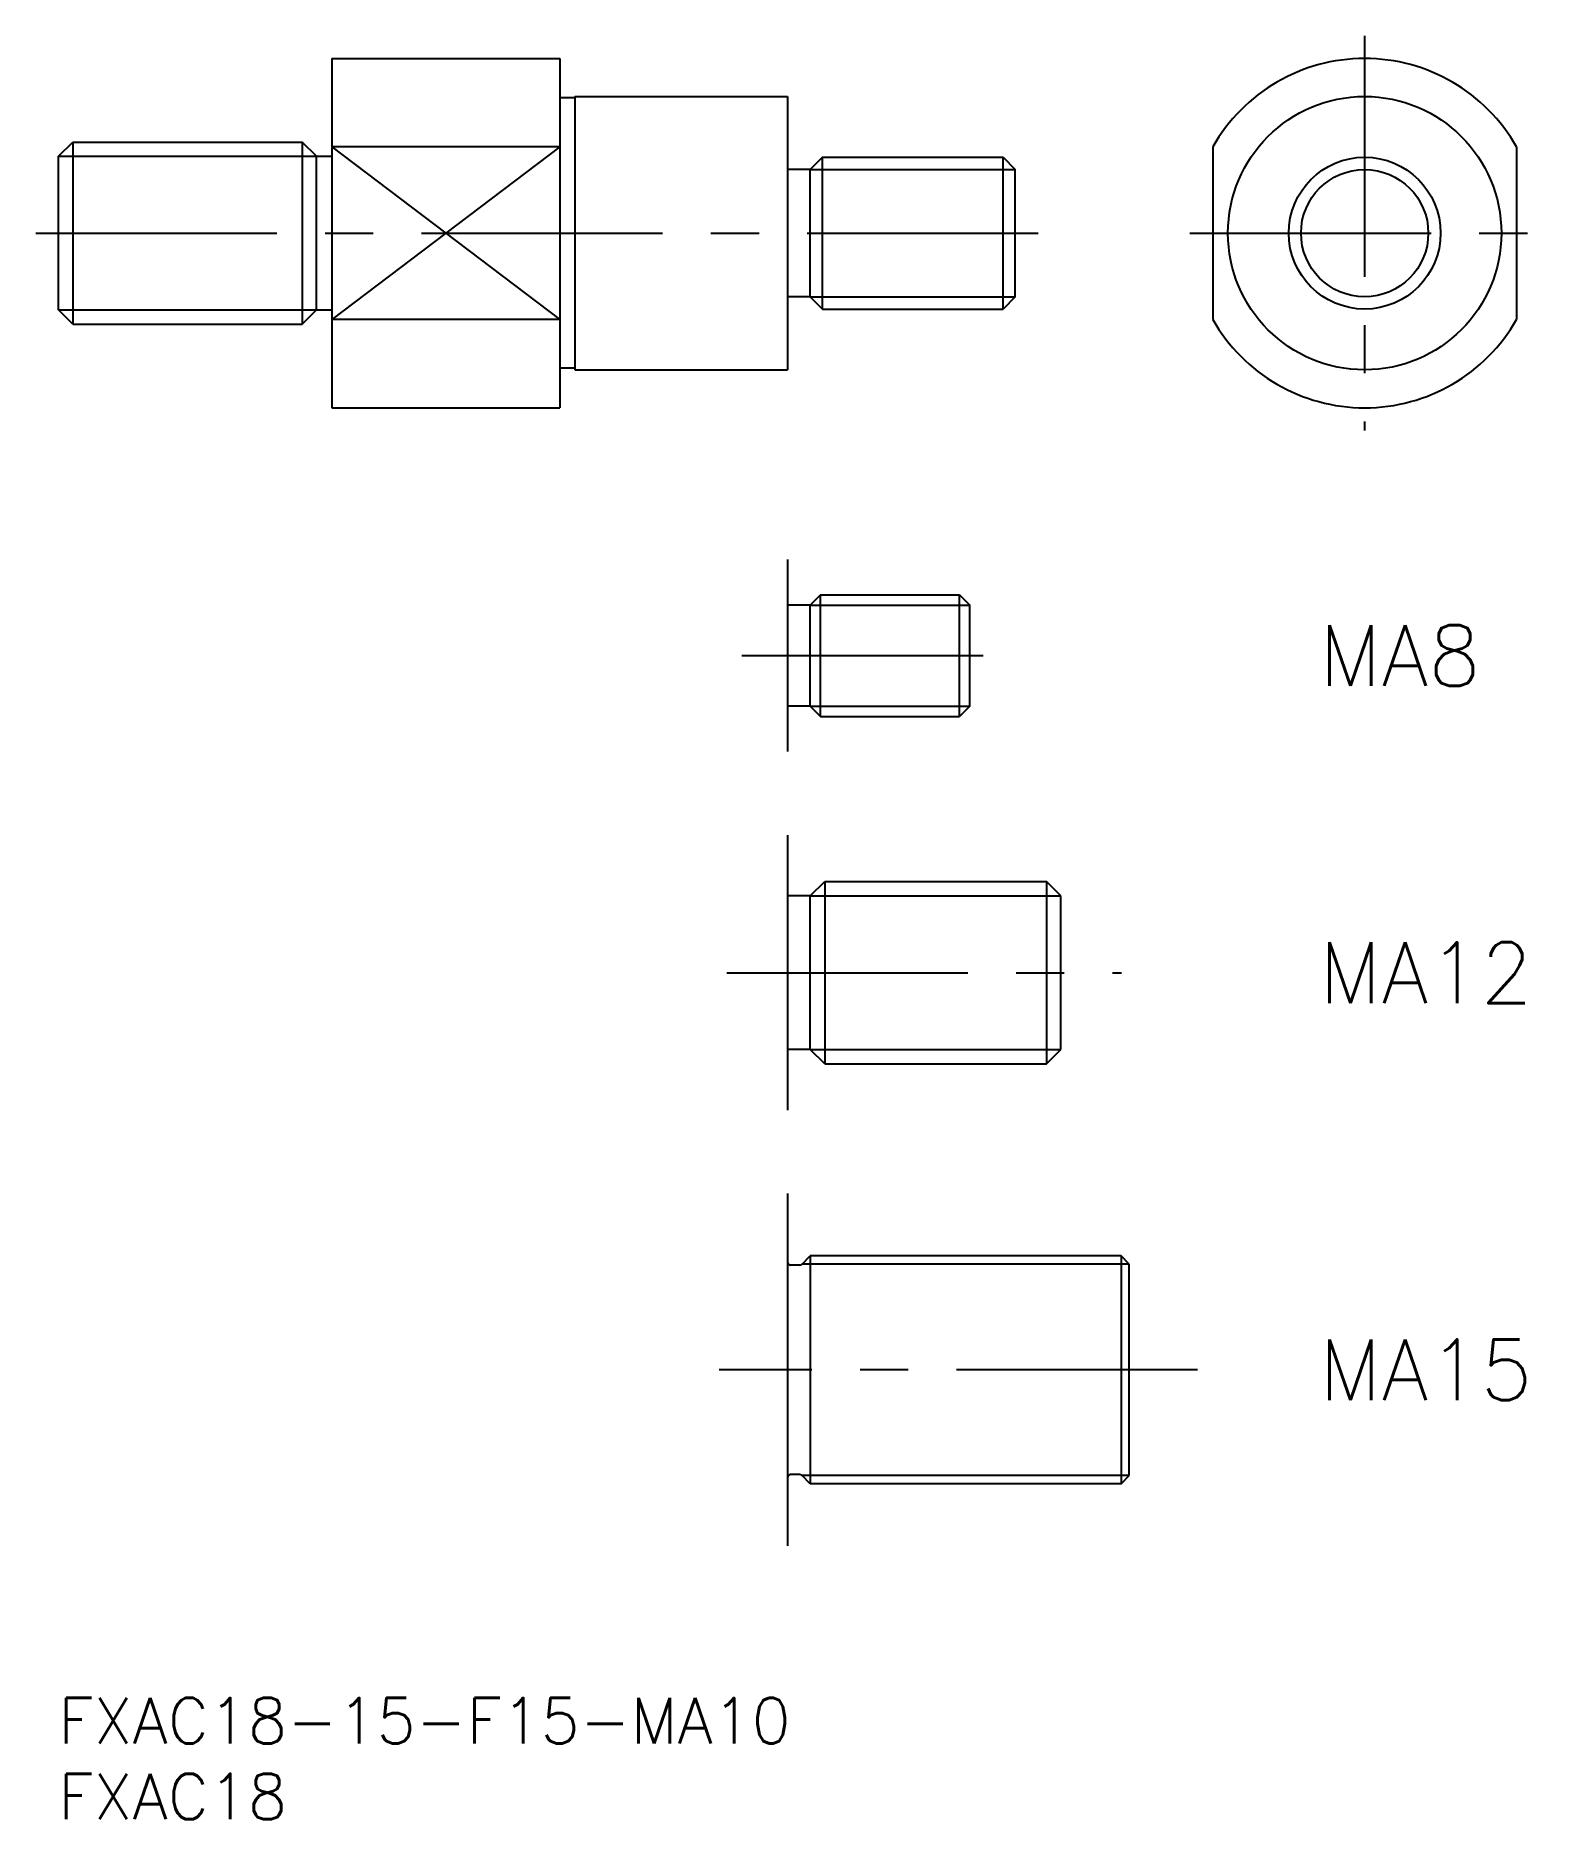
# Model space of a CAD drawing. Extents: x -1 to 97, y -8 to 109.
import ezdxf

# ---------------------------------------------------------------- set-up
doc = ezdxf.new("R2010")
doc.units = 0
doc.header["$LTSCALE"] = 0.5
doc.linetypes.add('CENTER', pattern=[50.8, 31.75, -6.35, 6.35, -6.35])
for name, color, linetype in [('MSM_CENTER', 1, 'CENTER'), ('MSM_CONTINUOUS', 7, 'CONTINUOUS'), ('MSM_NARROW', 5, 'CONTINUOUS'), ('MSM_PART_NUMBER', 7, 'CONTINUOUS')]:
    doc.layers.add(name, color=color, linetype=linetype)
doc.styles.get("Standard").update_dxf_attribs({"font": 'txt.shx', "height": 3, "bigfont": 'bigfont.shx'})

# ---------------------------------------------------------------- blocks, each defined once
blk = doc.blocks.new('*U4')
at = {"layer": 'MSM_PART_NUMBER'}
blk.add_text('FXAC18-15-F15-MA10', height=3, dxfattribs=at).set_placement((0, -3))
blk = doc.blocks.new('*U5')
at = {"layer": 'MSM_PART_NUMBER'}
blk.add_text('FXAC18', height=3, dxfattribs=at).set_placement((0, -8))
blk = doc.blocks.new('*U6')
at = {"layer": 'MSM_PART_NUMBER'}
blk.add_text('MA8', height=4, dxfattribs=at).set_placement((83, 66.6295))
blk = doc.blocks.new('*U7')
at = {"layer": 'MSM_PART_NUMBER'}
blk.add_text('MA12', height=4, dxfattribs=at).set_placement((83, 45.753))
blk = doc.blocks.new('*U8')
at = {"layer": 'MSM_PART_NUMBER'}
blk.add_text('MA15', height=4, dxfattribs=at).set_placement((83, 19.6))

msp = doc.modelspace()

# ---------------------------------------------------------------- linework, layer by layer
at = {"layer": 'MSM_CENTER'}
for p, q in [((86, 109.45), (86, 83.45)), ((-1.5, 96.45), (64.5, 96.45)), ((74.5, 96.45), (97.5, 96.45)), ((45, 68.63), (63, 68.63)), ((44, 47.75), (70, 47.75)), ((75, 21.6), (43.5, 21.6))]:
    msp.add_line(p, q, dxfattribs=at)
at = {"layer": 'MSM_CONTINUOUS'}
for p, q in [((18, 107.95), (18, 84.95)), ((18, 107.95), (33, 107.95)), ((33, 107.95), (33, 84.95)), ((34, 105.35), (33, 105.35)), ((34, 105.45), (48, 105.45)), ((34, 105.45), (34, 87.45)), ((48, 105.45), (48, 87.45)), ((0, 101.51), (0.95, 102.45)), ((0.95, 102.45), (16.05, 102.45)), ((0.95, 102.45), (0.95, 90.45)), ((17, 101.51), (16.05, 102.45)), ((16.05, 102.45), (16.05, 90.45)), ((0, 91.4), (0, 101.51)), ((17, 91.4), (17, 101.51)), ((17, 101.51), (18, 101.51)), ((33, 102.13), (18, 102.13)), ((50.31, 101.45), (49.5, 100.64)), ((50.31, 101.45), (62.19, 101.45)), ((50.31, 91.45), (50.31, 101.45)), ((62.19, 91.45), (62.19, 101.45)), ((62.19, 101.45), (63, 100.64)), ((76, 102.13), (76, 90.77)), ((96, 102.13), (96, 90.77)), ((49.5, 100.64), (48, 100.64)), ((49.5, 92.26), (49.5, 100.64)), ((63, 92.26), (63, 100.64)), ((49.5, 92.26), (48, 92.26)), ((49.5, 92.26), (50.31, 91.45)), ((63, 92.26), (62.19, 91.45)), ((0.95, 90.45), (0, 91.4)), ((0.95, 90.45), (16.05, 90.45)), ((16.05, 90.45), (17, 91.4)), ((17, 91.4), (18, 91.4)), ((33, 90.77), (18, 90.77)), ((50.31, 91.45), (62.19, 91.45)), ((34, 87.55), (33, 87.55)), ((34, 87.45), (48, 87.45)), ((18, 84.95), (33, 84.95)), ((48, 74.95), (48, 62.31)), ((49.5, 71.95), (48, 71.95)), ((50.18, 72.63), (49.5, 71.95)), ((49.5, 65.31), (49.5, 71.95)), ((50.18, 72.63), (59.32, 72.63)), ((50.18, 64.63), (50.18, 72.63)), ((59.32, 64.63), (59.32, 72.63)), ((59.32, 72.63), (60, 71.95)), ((60, 65.31), (60, 71.95)), ((49.5, 65.31), (48, 65.31)), ((49.5, 65.31), (50.18, 64.63)), ((50.18, 64.63), (59.32, 64.63)), ((60, 65.31), (59.32, 64.63)), ((48, 56.81), (48, 38.7)), ((49.5, 52.81), (50.45, 53.75)), ((50.45, 53.75), (65.05, 53.75)), ((50.45, 53.75), (50.45, 41.75)), ((66, 52.81), (65.05, 53.75)), ((65.05, 53.75), (65.05, 41.75)), ((49.5, 52.81), (48, 52.81)), ((49.5, 42.7), (49.5, 52.81)), ((66, 42.7), (66, 52.81)), ((49.5, 42.7), (48, 42.7)), ((50.45, 41.75), (49.5, 42.7)), ((65.05, 41.75), (66, 42.7)), ((50.45, 41.75), (65.05, 41.75)), ((48, 33.2), (48, 10)), ((48.82, 28.5), (48.2, 28.5)), ((48.96, 28.56), (49.5, 29.1)), ((69.96, 29.1), (49.5, 29.1)), ((49.5, 29.1), (49.5, 14.1)), ((70.5, 28.56), (69.96, 29.1)), ((69.96, 29.1), (69.96, 14.1)), ((70.5, 14.64), (70.5, 28.56)), ((48.82, 14.7), (48.2, 14.7)), ((49.5, 14.1), (48.96, 14.64)), ((69.96, 14.1), (49.5, 14.1)), ((69.96, 14.1), (70.5, 14.64))]:
    msp.add_line(p, q, dxfattribs=at)
for radius in [9, 5]:
    msp.add_circle((86, 96.45), radius, dxfattribs=at)
for centre, radius, start, end in [((86, 96.45), 11.5, 29.5918, 150.4082), ((86, 96.45), 11.5, 209.5918, 330.4082), ((48.2, 28.7), 0.2, 180, 270), ((48.82, 28.7), 0.2, 270, 315), ((48.2, 14.5), 0.2, 90, 180), ((48.82, 14.5), 0.2, 45, 90)]:
    msp.add_arc(centre, radius, start, end, dxfattribs=at)
at = {"layer": 'MSM_NARROW'}
for p, q in [((0, 101.51), (17, 101.51)), ((18, 102.13), (33, 90.77)), ((33, 102.13), (18, 90.77)), ((49.5, 100.64), (63, 100.64)), ((49.5, 92.26), (63, 92.26)), ((0, 91.4), (17, 91.4)), ((49.5, 71.95), (60, 71.95)), ((49.5, 65.31), (60, 65.31)), ((49.5, 52.81), (66, 52.81)), ((49.5, 42.7), (66, 42.7)), ((70.5, 28.56), (48.96, 28.56)), ((70.5, 14.64), (48.96, 14.64))]:
    msp.add_line(p, q, dxfattribs=at)
msp.add_circle((86, 96.45), 4.19, dxfattribs=at)

# ---------------------------------------------------------------- block references
at = {"layer": 'MSM_CONTINUOUS'}
for name in ['*U6', '*U7', '*U8', '*U4', '*U5']:
    msp.add_blockref(name, (0, 0), dxfattribs=at)

doc.saveas('drawing.dxf')
